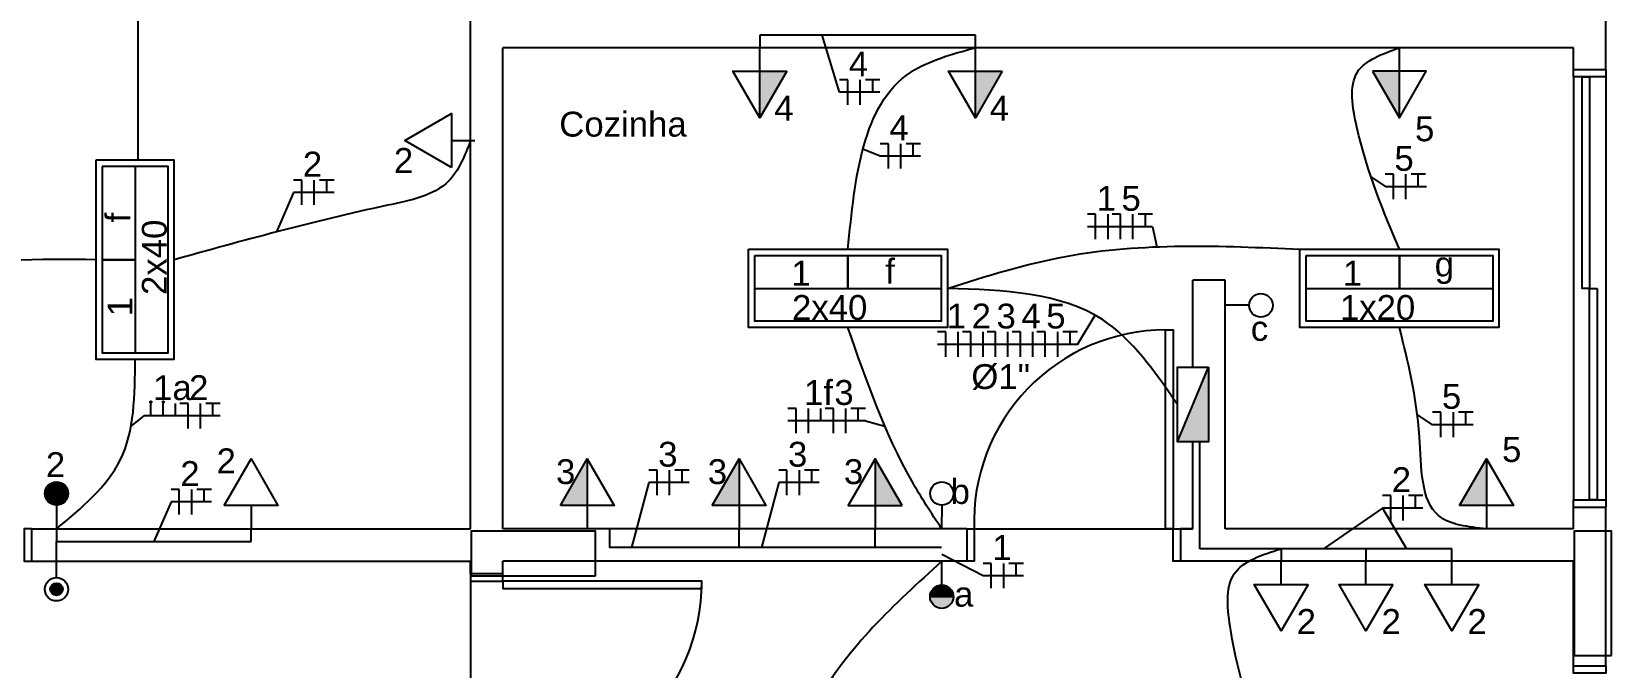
# Model space of a CAD drawing. Extents: x -115 to 23, y 4 to 69.
# Drawn here: x -71.9 to -65.55, y 40.81 to 43.37 of the extents above; entities that cross this region are included whole.
import ezdxf
from ezdxf.enums import TextEntityAlignment as Align

# ---------------------------------------------------------------- set-up
doc = ezdxf.new("R2010")
doc.units = 0
doc.header["$MEASUREMENT"] = 0
for name, color, linetype in [('BASE', 8, 'CONTINUOUS'), ('Chamada', 3, 'CONTINUOUS'), ('E_LUMINO', 160, 'CONTINUOUS'), ('Elétrico', 5, 'CONTINUOUS'), ('Texto - Elétrica', 3, 'CONTINUOUS'), ('texto - elétrico', 3, 'CONTINUOUS')]:
    doc.layers.add(name, color=color, linetype=linetype)
doc.styles.add('ARIAL', font='arial.ttf')

msp = doc.modelspace()

# ---------------------------------------------------------------- hatches: boundary and pattern name
at = {"layer": 'Elétrico'}
for points in [[(-68.9767, 43.0197), (-68.9767, 43.2071), (-68.8684, 43.2071)], [(-68.1101, 43.0197), (-68.1101, 43.2071), (-68.0019, 43.2071)], [(-66.4049, 43.2071), (-66.5132, 43.2071), (-66.4049, 43.0197)], [(-67.2974, 41.7159), (-67.1724, 41.7159), (-67.1724, 42.0159)], [(-69.6705, 41.6471), (-69.6705, 41.4596), (-69.7788, 41.4596)], [(-69.0602, 41.6471), (-69.0602, 41.4596), (-69.1685, 41.4596)], [(-68.4047, 41.4596), (-68.513, 41.4596), (-68.513, 41.6471)], [(-66.0549, 41.6471), (-66.0549, 41.4596), (-66.1632, 41.4596)], [(-71.78, 41.1232, 1), (-71.83, 41.1232, 1)], [(-68.1984, 41.0932), (-68.2921, 41.0932, 1)]]:
    msp.add_hatch(color=256, dxfattribs=at).paths.add_polyline_path(points)
at = {"layer": 'Elétrico', "linetype": 'Continuous', "lineweight": -2}
for points in [[(-71.8515, 41.5086), (-71.8046, 41.5086), (-71.8046, 41.5554), (-71.8119, 41.5551), (-71.8246, 41.5509), (-71.8325, 41.5464), (-71.8385, 41.5412), (-71.8445, 41.5333), (-71.8491, 41.5236), (-71.8512, 41.5138), (-71.8511, 41.5086)], [(-71.7577, 41.5086), (-71.8046, 41.5086), (-71.8046, 41.5554), (-71.7974, 41.5551), (-71.7847, 41.5509), (-71.7768, 41.5464), (-71.7708, 41.5412), (-71.7648, 41.5333), (-71.7602, 41.5236), (-71.758, 41.5138), (-71.7582, 41.5086)], [(-71.8515, 41.5086), (-71.8046, 41.5086), (-71.8046, 41.4617), (-71.8119, 41.4621), (-71.8246, 41.4662), (-71.8325, 41.4707), (-71.8385, 41.4759), (-71.8445, 41.4838), (-71.8491, 41.4936), (-71.8512, 41.5033), (-71.8511, 41.5086)], [(-71.7577, 41.5086), (-71.8046, 41.5086), (-71.8046, 41.4617), (-71.7974, 41.4621), (-71.7847, 41.4662), (-71.7768, 41.4707), (-71.7708, 41.4759), (-71.7648, 41.4838), (-71.7602, 41.4936), (-71.758, 41.5033), (-71.7582, 41.5086)], [(-68.2921, 41.0932), (-68.2453, 41.0932), (-68.2453, 41.1401), (-68.2525, 41.1397), (-68.2652, 41.1356), (-68.2731, 41.1311), (-68.2791, 41.1259), (-68.2851, 41.118), (-68.2897, 41.1082), (-68.2918, 41.0985), (-68.2917, 41.0932)], [(-68.1984, 41.0932), (-68.2453, 41.0932), (-68.2453, 41.1401), (-68.238, 41.1397), (-68.2253, 41.1356), (-68.2174, 41.1311), (-68.2114, 41.1259), (-68.2054, 41.118), (-68.2008, 41.1082), (-68.1986, 41.0985), (-68.1988, 41.0932)]]:
    msp.add_hatch(color=256, dxfattribs=at).paths.add_polyline_path(points)

# ---------------------------------------------------------------- linework, layer by layer
at = {"layer": 'BASE'}
for p, q in [((-70.1399, 41.3659), (-70.1399, 44.4559)), ((-65.5749, 43.2134), (-65.5749, 43.5184)), ((-70.01, 41.3659), (-70.01, 43.3009)), ((-65.7049, 43.3009), (-70.01, 43.3009)), ((-65.7049, 43.2134), (-65.7049, 43.3009)), ((-65.7049, 43.2134), (-65.5749, 43.2134)), ((-67.1049, 42.3659), (-67.2349, 42.3659)), ((-67.2349, 42.0159), (-67.2349, 42.3659)), ((-67.1049, 41.3659), (-67.1049, 42.3659)), ((-67.2349, 41.3659), (-67.2349, 41.7159)), ((-65.7049, 41.3659), (-65.7049, 41.4534)), ((-65.7049, 41.4534), (-65.5749, 41.4534)), ((-65.5749, 40.8159), (-65.5749, 41.4534)), ((-71.905, 41.3659), (-70.1399, 41.3659)), ((-71.905, 41.3659), (-71.905, 41.2359)), ((-68.1449, 41.3659), (-70.01, 41.3659)), ((-68.1449, 41.3659), (-68.1449, 41.2359)), ((-68.1149, 41.3659), (-67.2349, 41.3659)), ((-67.2349, 41.3659), (-67.2849, 41.3659)), ((-67.2849, 41.3659), (-67.2849, 41.2359)), ((-65.7049, 41.3659), (-67.1049, 41.3659)), ((-71.905, 41.2359), (-70.1399, 41.2359)), ((-70.1399, 41.1859), (-70.1399, 41.2359)), ((-70.01, 41.1859), (-70.01, 41.2359)), ((-68.1449, 41.2359), (-70.01, 41.2359)), ((-65.7049, 41.2359), (-67.2849, 41.2359)), ((-65.7049, 40.8159), (-65.7049, 41.2359)), ((-70.1399, 41.1859), (-70.1399, 40.3259)), ((-70.01, 41.1859), (-70.1399, 41.1859)), ((-65.7049, 40.8159), (-65.5749, 40.8159))]:
    msp.add_line(p, q, dxfattribs=at)
at = {"layer": 'BASE', "linetype": 'Continuous'}
for p, q in [((-65.7049, 43.1834), (-65.7049, 41.4834)), ((-65.5749, 43.1834), (-65.5749, 41.4834)), ((-68.1449, 41.3659), (-68.1149, 41.3659))]:
    msp.add_line(p, q, dxfattribs=at)
for points in [[(-65.5749, 43.2134), (-65.5749, 43.1834), (-65.7049, 43.1834), (-65.7049, 43.2134)], [(-65.7049, 41.4534), (-65.7049, 41.4834), (-65.5749, 41.4834), (-65.5749, 41.4534)], [(-71.905, 41.3659), (-71.935, 41.3659), (-71.935, 41.2359), (-71.905, 41.2359)], [(-68.1449, 41.3659), (-68.1149, 41.3659), (-68.1149, 41.2359), (-68.1449, 41.2359)], [(-67.2849, 41.2359), (-67.3149, 41.2359), (-67.3149, 41.3659), (-67.2849, 41.3659)], [(-70.1399, 41.1859), (-70.1399, 41.1559), (-70.01, 41.1559), (-70.01, 41.1859)], [(-65.5749, 40.8159), (-65.5749, 40.7859), (-65.7049, 40.7859), (-65.7049, 40.8159)]]:
    msp.add_lwpolyline(points, dxfattribs=at)
for points in [[(-65.6399, 43.1834), (-65.6399, 42.3334), (-65.6699, 42.3334), (-65.6699, 43.1834), (-65.6399, 43.1834)], [(-65.61, 42.3334), (-65.61, 41.4834), (-65.6399, 41.4834), (-65.6399, 42.3334), (-65.61, 42.3334)], [(-67.3149, 41.3659), (-67.3449, 41.3659), (-67.3449, 42.1659), (-67.3149, 42.1659), (-67.3149, 41.3659)], [(-70.01, 41.1559), (-70.01, 41.1259), (-69.21, 41.1259), (-69.21, 41.1559), (-70.01, 41.1559)]]:
    msp.add_lwpolyline(points, close=True, dxfattribs=at)
at = {"layer": 'BASE'}
for points in [[(-69.638, 41.1769), (-69.638, 41.2669), (-69.638, 41.3569), (-69.888, 41.3569), (-70.138, 41.3569), (-70.138, 41.2669), (-70.138, 41.1769), (-69.888, 41.1769), (-69.638, 41.1769)], [(-65.5525, 40.8569), (-65.5525, 41.3569), (-65.5825, 41.3569), (-65.7025, 41.3569), (-65.7025, 40.8569), (-65.5825, 40.8569), (-65.5525, 40.8569)]]:
    msp.add_lwpolyline(points, close=True, dxfattribs=at)
at = {"layer": 'BASE', "linetype": 'Continuous'}
for centre, radius, start, end in [((-67.3449, 41.3954), 0.7705, 90, 182.19156), ((-70.01, 41.1559), 0.8, 270, 0)]:
    msp.add_arc(centre, radius, start, end, dxfattribs=at)
at = {"layer": 'Chamada'}
for p, q in [((-68.6563, 43.1218), (-68.7257, 43.3509)), ((-68.4931, 42.8649), (-68.5625, 42.8924)), ((-66.4581, 42.7421), (-66.52, 42.7838)), ((-70.8514, 42.7189), (-70.9208, 42.5603)), ((-67.3972, 42.5814), (-67.3798, 42.5004)), ((-67.6997, 42.1079), (-67.6279, 42.2249)), ((-71.4538, 41.82), (-71.5053, 41.779)), ((-68.5517, 41.8005), (-68.4738, 41.7788)), ((-66.2712, 41.7849), (-66.3331, 41.8266)), ((-69.4227, 41.5522), (-69.4921, 41.2909)), ((-68.9008, 41.5522), (-68.9702, 41.2909)), ((-71.3443, 41.4745), (-71.4137, 41.3159)), ((-66.473, 41.45), (-66.71, 41.2859)), ((-66.473, 41.45), (-66.3762, 41.2859)), ((-68.0793, 41.1774), (-68.2449, 41.2634))]:
    msp.add_line(p, q, dxfattribs=at)
at = {"layer": 'Chamada', "linetype": 'Continuous'}
for p, q in [((-68.4938, 43.1218), (-68.6563, 43.1218)), ((-68.3306, 42.8649), (-68.4931, 42.8649)), ((-70.6889, 42.7189), (-70.8514, 42.7189)), ((-66.2956, 42.7421), (-66.4581, 42.7421)), ((-67.3972, 42.5814), (-67.6597, 42.5814)), ((-67.6997, 42.1079), (-68.2622, 42.1079)), ((-71.1465, 41.82), (-71.4538, 41.82)), ((-68.5517, 41.8005), (-68.8642, 41.8005)), ((-66.1087, 41.7849), (-66.2712, 41.7849)), ((-69.2602, 41.5522), (-69.4227, 41.5522)), ((-68.7383, 41.5522), (-68.9008, 41.5522)), ((-71.1818, 41.4745), (-71.3443, 41.4745)), ((-66.3105, 41.45), (-66.473, 41.45)), ((-67.9168, 41.1774), (-68.0793, 41.1774))]:
    msp.add_line(p, q, dxfattribs=at)
at = {"layer": 'E_LUMINO'}
for points in [[(-71.6461, 42.8486), (-71.6461, 42.0486), (-71.3311, 42.0486), (-71.3311, 42.8486)], [(-71.6211, 42.8236), (-71.6211, 42.0736), (-71.3561, 42.0736), (-71.3561, 42.8236)], [(-69.0224, 42.4909), (-68.2224, 42.4909), (-68.2224, 42.1759), (-69.0224, 42.1759)], [(-68.9974, 42.4659), (-68.2474, 42.4659), (-68.2474, 42.2009), (-68.9974, 42.2009)], [(-66.8049, 42.4909), (-66.0049, 42.4909), (-66.0049, 42.1759), (-66.8049, 42.1759)], [(-66.7799, 42.4659), (-66.0299, 42.4659), (-66.0299, 42.2009), (-66.7799, 42.2009)]]:
    msp.add_lwpolyline(points, close=True, dxfattribs=at)
for points in [[(-71.4886, 42.8236), (-71.4886, 42.4486), (-71.6211, 42.4486), (-71.4886, 42.4486), (-71.4886, 42.0736)], [(-68.9974, 42.3334), (-68.6224, 42.3334), (-68.6224, 42.4659), (-68.6224, 42.3334), (-68.2474, 42.3334)], [(-66.7799, 42.3334), (-66.4049, 42.3334), (-66.4049, 42.4659), (-66.4049, 42.3334), (-66.0299, 42.3334)]]:
    msp.add_lwpolyline(points, dxfattribs=at)
at = {"layer": 'Elétrico'}
for p, q in [((-68.1101, 43.3509), (-68.9767, 43.3509)), ((-68.9767, 43.3509), (-68.9767, 43.3009)), ((-68.1101, 43.3009), (-68.1101, 43.3509)), ((-67.2974, 41.7159), (-67.1724, 42.0159)), ((-67.2074, 41.2859), (-67.2074, 41.7159)), ((-71.805, 41.3659), (-71.805, 41.3159)), ((-71.0224, 41.3159), (-71.0224, 41.3659)), ((-68.513, 41.2909), (-68.513, 41.3659)), ((-71.805, 41.3159), (-71.0224, 41.3159)), ((-68.2456, 41.2909), (-68.513, 41.2909)), ((-67.1724, 41.2859), (-67.2074, 41.2859)), ((-66.8807, 41.2859), (-67.1724, 41.2859)), ((-66.5393, 41.2859), (-66.8807, 41.2859)), ((-66.8807, 41.2859), (-66.8807, 41.2368)), ((-66.1939, 41.2859), (-66.5393, 41.2859)), ((-66.5393, 41.2859), (-66.5393, 41.2368)), ((-66.1939, 41.2359), (-66.1939, 41.2859))]:
    msp.add_line(p, q, dxfattribs=at)
at = {"layer": 'Elétrico', "linetype": 'Continuous'}
for p, q in [((-68.9767, 43.0197), (-68.9767, 43.3009)), ((-68.1101, 43.0197), (-68.1101, 43.3009)), ((-66.4049, 43.0197), (-66.4049, 43.3009)), ((-68.6229, 43.1718), (-68.6563, 43.1718)), ((-68.6229, 43.0718), (-68.6229, 43.1718)), ((-68.5729, 43.0718), (-68.5729, 43.1718)), ((-68.4938, 43.1718), (-68.5521, 43.1718)), ((-68.5229, 43.1218), (-68.5229, 43.1718)), ((-70.2168, 42.9277), (-70.1231, 42.9277)), ((-68.4597, 42.9149), (-68.4931, 42.9149)), ((-68.4597, 42.8149), (-68.4597, 42.9149)), ((-68.4097, 42.8149), (-68.4097, 42.9149)), ((-68.3306, 42.9149), (-68.3889, 42.9149)), ((-68.3597, 42.8649), (-68.3597, 42.9149)), ((-70.8181, 42.7689), (-70.8514, 42.7689)), ((-70.8181, 42.6689), (-70.8181, 42.7689)), ((-70.7681, 42.6689), (-70.7681, 42.7689)), ((-70.6889, 42.7689), (-70.7472, 42.7689)), ((-70.7181, 42.7189), (-70.7181, 42.7689)), ((-66.4289, 42.7921), (-66.4623, 42.7921)), ((-66.4289, 42.6921), (-66.4289, 42.7921)), ((-66.3789, 42.6921), (-66.3789, 42.7921)), ((-66.2998, 42.7921), (-66.3581, 42.7921)), ((-66.3289, 42.7421), (-66.3289, 42.7921)), ((-67.6264, 42.6314), (-67.6597, 42.6314)), ((-67.6264, 42.5314), (-67.6264, 42.6314)), ((-67.5764, 42.5314), (-67.5764, 42.6314)), ((-67.5264, 42.6314), (-67.5597, 42.6314)), ((-67.5264, 42.5314), (-67.5264, 42.6314)), ((-67.4764, 42.5314), (-67.4764, 42.6314)), ((-67.3972, 42.6314), (-67.4555, 42.6314)), ((-67.4264, 42.5814), (-67.4264, 42.6314)), ((-68.2289, 42.1579), (-68.2622, 42.1579)), ((-68.2289, 42.0579), (-68.2289, 42.1579)), ((-68.1789, 42.0579), (-68.1789, 42.1579)), ((-68.1289, 42.1579), (-68.1622, 42.1579)), ((-68.1289, 42.0579), (-68.1289, 42.1579)), ((-68.0789, 42.0579), (-68.0789, 42.1579)), ((-68.0289, 42.1579), (-68.0622, 42.1579)), ((-68.0289, 42.0579), (-68.0289, 42.1579)), ((-67.9789, 42.0579), (-67.9789, 42.1579)), ((-67.9289, 42.1579), (-67.9622, 42.1579)), ((-67.9289, 42.0579), (-67.9289, 42.1579)), ((-67.8789, 42.0579), (-67.8789, 42.1579)), ((-67.8289, 42.1579), (-67.8622, 42.1579)), ((-67.8289, 42.0579), (-67.8289, 42.1579)), ((-67.7789, 42.0579), (-67.7789, 42.1579)), ((-67.6997, 42.1579), (-67.758, 42.1579)), ((-67.7289, 42.1079), (-67.7289, 42.1579)), ((-71.4257, 41.82), (-71.4257, 41.87)), ((-71.3757, 41.82), (-71.3757, 41.87)), ((-71.3257, 41.82), (-71.3257, 41.87)), ((-71.2757, 41.87), (-71.309, 41.87)), ((-71.2757, 41.77), (-71.2757, 41.87)), ((-71.2257, 41.77), (-71.2257, 41.87)), ((-71.1465, 41.87), (-71.2048, 41.87)), ((-71.1757, 41.82), (-71.1757, 41.87)), ((-68.8309, 41.8505), (-68.8642, 41.8505)), ((-68.8309, 41.7505), (-68.8309, 41.8505)), ((-68.7809, 41.7505), (-68.7809, 41.8505)), ((-68.7309, 41.8005), (-68.7309, 41.8505)), ((-68.6809, 41.8505), (-68.7142, 41.8505)), ((-68.6809, 41.7505), (-68.6809, 41.8505)), ((-68.6309, 41.7505), (-68.6309, 41.8505)), ((-68.5517, 41.8505), (-68.6101, 41.8505)), ((-68.5809, 41.8005), (-68.5809, 41.8505)), ((-66.2379, 41.8349), (-66.2712, 41.8349)), ((-66.2379, 41.7349), (-66.2379, 41.8349)), ((-66.1879, 41.7349), (-66.1879, 41.8349)), ((-66.1087, 41.8349), (-66.167, 41.8349)), ((-66.1379, 41.7849), (-66.1379, 41.8349)), ((-69.6705, 41.6471), (-69.6705, 41.3659)), ((-69.0602, 41.6471), (-69.0602, 41.3659)), ((-68.513, 41.6471), (-68.513, 41.3659)), ((-66.0549, 41.6471), (-66.0549, 41.3659)), ((-69.3894, 41.6022), (-69.4227, 41.6022)), ((-69.3894, 41.5022), (-69.3894, 41.6022)), ((-69.3394, 41.5022), (-69.3394, 41.6022)), ((-69.2602, 41.6022), (-69.3185, 41.6022)), ((-69.2894, 41.5522), (-69.2894, 41.6022)), ((-68.8675, 41.6022), (-68.9008, 41.6022)), ((-68.8675, 41.5022), (-68.8675, 41.6022)), ((-68.8175, 41.5022), (-68.8175, 41.6022)), ((-68.7383, 41.6022), (-68.7967, 41.6022)), ((-68.7675, 41.5522), (-68.7675, 41.6022)), ((-71.311, 41.5245), (-71.3443, 41.5245)), ((-71.311, 41.4245), (-71.311, 41.5245)), ((-71.261, 41.4245), (-71.261, 41.5245)), ((-71.1818, 41.5245), (-71.2401, 41.5245)), ((-71.211, 41.4745), (-71.211, 41.5245)), ((-66.4396, 41.5), (-66.473, 41.5)), ((-66.4396, 41.4), (-66.4396, 41.5)), ((-66.3896, 41.4), (-66.3896, 41.5)), ((-66.3105, 41.5), (-66.3688, 41.5)), ((-66.3396, 41.45), (-66.3396, 41.5)), ((-71.0225, 41.4596), (-71.0225, 41.3659)), ((-66.8807, 41.143), (-66.8807, 41.2368)), ((-66.5393, 41.143), (-66.5393, 41.2368)), ((-66.1939, 41.143), (-66.1939, 41.2368)), ((-68.046, 41.2274), (-68.0793, 41.2274)), ((-68.046, 41.1274), (-68.046, 41.2274)), ((-67.996, 41.1274), (-67.996, 41.2274)), ((-67.9168, 41.2274), (-67.9752, 41.2274)), ((-67.946, 41.1774), (-67.946, 41.2274))]:
    msp.add_line(p, q, dxfattribs=at)
at = {"layer": 'Elétrico', "linetype": 'Continuous', "lineweight": -2}
for p, q in [((-67.0091, 42.2655), (-67.1049, 42.2659)), ((-71.8515, 41.5086), (-71.7577, 41.5086)), ((-71.8046, 41.4617), (-71.805, 41.3659)), ((-68.2453, 41.4617), (-68.2456, 41.3659)), ((-71.805, 41.1701), (-71.8053, 41.3159)), ((-68.2453, 41.1401), (-68.2449, 41.2359)), ((-68.1984, 41.0932), (-68.2921, 41.0932))]:
    msp.add_line(p, q, dxfattribs=at)
at = {"layer": 'Elétrico', "linetype": 'Continuous'}
for points in [[(-68.8684, 43.2071), (-68.9767, 43.0197), (-69.0849, 43.2071), (-68.8684, 43.2071, -1.732025)], [(-68.0019, 43.2071), (-68.1101, 43.0197), (-68.2184, 43.2071), (-68.0019, 43.2071, -1.732025)], [(-66.5132, 43.2071), (-66.4049, 43.0197), (-66.2967, 43.2071), (-66.5132, 43.2071, 1.732025)], [(-70.2168, 42.8195), (-70.4043, 42.9277), (-70.2168, 43.036), (-70.2168, 42.8195, -1.732025)], [(-71.1307, 41.4596), (-71.0225, 41.6471), (-70.9142, 41.4596), (-71.1307, 41.4596, -1.732025)], [(-69.7788, 41.4596), (-69.6705, 41.6471), (-69.5623, 41.4596), (-69.7788, 41.4596, -1.732025)], [(-69.1685, 41.4596), (-69.0602, 41.6471), (-68.952, 41.4596), (-69.1685, 41.4596, -1.732025)], [(-68.4047, 41.4596), (-68.513, 41.6471), (-68.6212, 41.4596), (-68.4047, 41.4596, 1.732025)], [(-66.1632, 41.4596), (-66.0549, 41.6471), (-65.9467, 41.4596), (-66.1632, 41.4596, -1.732025)], [(-66.7724, 41.143), (-66.8807, 40.9555), (-66.9889, 41.143), (-66.7724, 41.143, -1.732025)], [(-66.431, 41.143), (-66.5393, 40.9555), (-66.6475, 41.143), (-66.431, 41.143, -1.732025)], [(-66.0856, 41.143), (-66.1939, 40.9555), (-66.3021, 41.143), (-66.0856, 41.143, -1.732025)]]:
    msp.add_lwpolyline(points, format="xyb", dxfattribs=at)
at = {"layer": 'Elétrico'}
msp.add_lwpolyline([(-67.1724, 42.0159), (-67.1724, 41.7159), (-67.2974, 41.7159), (-67.2974, 42.0159)], close=True, dxfattribs=at)
for points in [[(-69.0602, 41.2909), (-69.58, 41.2909), (-69.58, 41.3659)], [(-68.513, 41.2909), (-69.0602, 41.2909), (-69.0602, 41.3659)]]:
    msp.add_lwpolyline(points, dxfattribs=at)
at = {"layer": 'Elétrico', "linetype": 'Continuous', "lineweight": -2}
for centre, radius in [((-66.9618, 42.265), 0.0474), ((-71.8046, 41.5086), 0.0469), ((-68.2449, 41.5082), 0.0469), ((-71.805, 41.1232), 0.0469), ((-71.805, 41.1232), 0.025), ((-68.2453, 41.0932), 0.0469)]:
    msp.add_circle(centre, radius, dxfattribs=at)
at = {"layer": 'Elétrico', "linetype": 'Continuous'}
for centre in [(-71.4257, 41.8762), (-71.3757, 41.8762)]:
    msp.add_circle(centre, 0.00312, dxfattribs=at)
at = {"layer": 'Elétrico'}
for points in [[(-71.4779, 44.215), (-71.4779, 42.8486)], [(-68.6224, 42.4909), (-68.3708, 43.2015), (-68.1101, 43.3009)], [(-66.4049, 42.4909), (-66.576, 42.9813), (-66.5737, 43.2027), (-66.4049, 43.3009)], [(-70.1399, 42.9277), (-70.228, 42.7647), (-70.4737, 42.6673), (-71.3311, 42.4486)], [(-71.6461, 42.4486), (-72.3722, 42.3957), (-72.7313, 42.3931), (-72.815, 42.5507)], [(-68.2224, 42.3334), (-67.746, 42.4618), (-66.8049, 42.4909)], [(-67.2974, 41.8659), (-67.5991, 42.2074), (-68.2224, 42.3334)], [(-68.2456, 41.3659), (-68.3657, 41.559), (-68.6224, 42.1759)], [(-66.0549, 41.3659), (-66.246, 41.4179), (-66.3244, 41.7364), (-66.4049, 42.1759)], [(-71.805, 41.3659), (-71.5485, 41.6427), (-71.4886, 42.0486)], [(-68.2449, 41.2359), (-68.7418, 40.674), (-68.9337, 39.9934)], [(-66.7812, 39.9934), (-66.9443, 40.4557), (-67.0831, 40.9576), (-67.0689, 41.1849), (-66.8807, 41.2859)]]:
    msp.add_spline(points, degree=3, dxfattribs=at)

# ---------------------------------------------------------------- texts
at = {"layer": 'Texto - Elétrica', "color": 2, "linetype": 'Continuous', "style": 'ARIAL'}
for s, p in [('4', (-68.619, 43.1857)), ('4', (-68.4558, 42.9288)), ('5', (-66.425, 42.8061)), ('1', (-67.6224, 42.6454)), ('5', (-67.5224, 42.6454)), ('1', (-68.225, 42.1719)), ('2', (-68.125, 42.1719)), ('3', (-68.025, 42.1719)), ('4', (-67.925, 42.1719)), ('5', (-67.825, 42.1719)), ('%%c1"', (-68.1262, 41.9285)), ('1f', (-68.7988, 41.8644)), ('3', (-68.677, 41.8644)), ('5', (-66.2339, 41.8489)), ('3', (-69.3855, 41.6162)), ('3', (-68.8636, 41.6162)), ('2', (-66.4357, 41.5139)), ('1', (-68.0421, 41.2414))]:
    msp.add_text(s, height=0.1, dxfattribs=at).set_placement(p)
for s, p in [('2', (-70.8142, 42.7829)), ('1a', (-71.4162, 41.8839)), ('2', (-71.2717, 41.8839)), ('2', (-71.307, 41.5385))]:
    msp.add_text(s, height=0.1, rotation=0.00002, dxfattribs=at).set_placement(p)
at = {"layer": 'texto - elétrico', "color": 2, "linetype": 'Continuous', "lineweight": -2, "style": 'ARIAL'}
for s, p in [('4', (-68.9187, 42.9778)), ('4', (-68.0522, 42.9778)), ('5', (-66.3422, 42.8949)), ('2', (-70.4479, 42.7677)), ('1', (-68.8499, 42.3144)), ('f', (-68.4722, 42.3224)), ('1', (-66.6324, 42.3144)), ('g', (-66.2632, 42.3507)), ('2x40', (-68.8472, 42.1764)), ('1x20', (-66.644, 42.1764)), ('c', (-67.0024, 42.0923)), ('2', (-71.8475, 41.5445)), ('2', (-71.1612, 41.5597)), ('5', (-65.9922, 41.6052)), ('3', (-69.7962, 41.5162)), ('3', (-69.1859, 41.5162)), ('3', (-68.6386, 41.5162)), ('b', (-68.2096, 41.4364)), ('2', (-66.818, 40.9136)), ('2', (-66.4766, 40.9136)), ('2', (-66.1312, 40.9136))]:
    msp.add_text(s, height=0.1, dxfattribs=at).set_placement(p, align=Align.BOTTOM_LEFT)
at = {"layer": 'texto - elétrico', "color": 2, "style": 'ARIAL'}
msp.add_text('Cozinha', height=0.1, dxfattribs=at).set_placement((-69.5269, 42.9137), align=Align.BOTTOM_CENTER)
at = {"layer": 'texto - elétrico', "color": 2, "linetype": 'Continuous', "lineweight": -2, "style": 'ARIAL'}
for s, rotation, p in [('f', 90, (-71.4776, 42.5988)), ('2x40', 90, (-71.3316, 42.3067)), ('1', 90, (-71.4696, 42.2211)), ('a', 360, (-68.1957, 41.0234))]:
    msp.add_text(s, height=0.1, rotation=rotation, dxfattribs=at).set_placement(p, align=Align.BOTTOM_LEFT)

doc.saveas('drawing.dxf')
